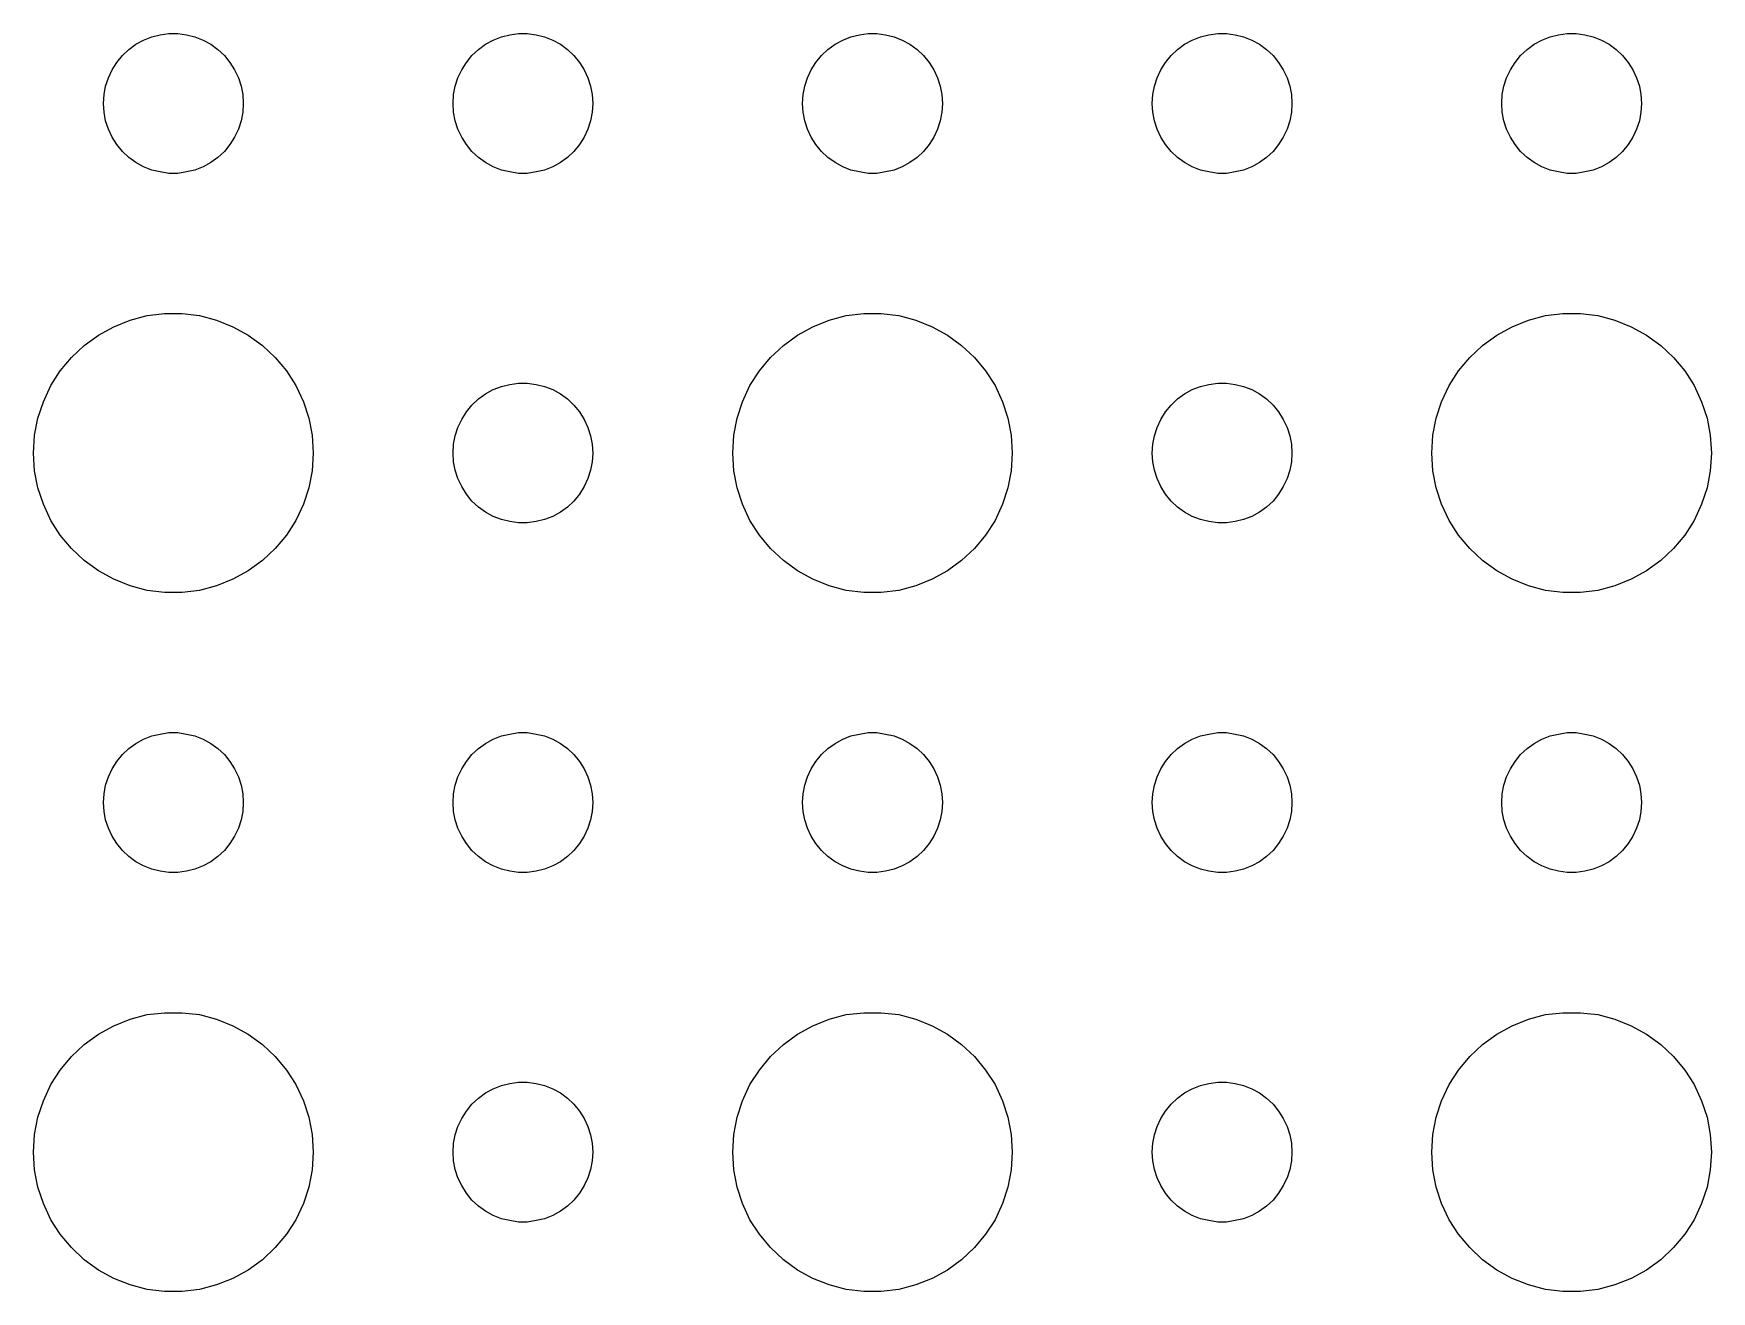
# Model space of a CAD drawing. Header units: metres. Extents: x -134 to 134, y 518 to 1078.
# Drawn here: x 64.5 to 100.5, y 1023.01 to 1050 of the extents above; entities that cross this region are included whole.
import ezdxf

# ---------------------------------------------------------------- set-up
doc = ezdxf.new("R2010")
doc.units = ezdxf.units.M

msp = doc.modelspace()

# ---------------------------------------------------------------- linework, layer by layer
for p, q in [((66.5439, 1049.66), (66.6963, 1049.77)), ((66.6963, 1049.77), (66.8613, 1049.86)), ((66.8613, 1049.86), (67.0365, 1049.93)), ((67.0365, 1049.93), (67.2189, 1049.97)), ((67.2189, 1049.97), (67.4058, 1050)), ((67.4058, 1050), (67.5942, 1050)), ((67.5942, 1050), (67.7811, 1049.97)), ((67.7811, 1049.97), (67.9635, 1049.93)), ((67.9635, 1049.93), (68.1387, 1049.86)), ((68.1387, 1049.86), (68.3037, 1049.77)), ((68.3037, 1049.77), (68.4561, 1049.66)), ((74.0439, 1049.66), (74.1963, 1049.77)), ((74.1963, 1049.77), (74.3613, 1049.86)), ((74.3613, 1049.86), (74.5365, 1049.93)), ((74.5365, 1049.93), (74.7189, 1049.97)), ((74.7189, 1049.97), (74.9058, 1050)), ((74.9058, 1050), (75.0942, 1050)), ((75.0942, 1050), (75.2811, 1049.97)), ((75.2811, 1049.97), (75.4635, 1049.93)), ((75.4635, 1049.93), (75.6387, 1049.86)), ((75.6387, 1049.86), (75.8037, 1049.77)), ((75.8037, 1049.77), (75.9561, 1049.66)), ((81.5439, 1049.66), (81.6963, 1049.77)), ((81.6963, 1049.77), (81.8613, 1049.86)), ((81.8613, 1049.86), (82.0365, 1049.93)), ((82.0365, 1049.93), (82.2189, 1049.97)), ((82.2189, 1049.97), (82.4058, 1050)), ((82.4058, 1050), (82.5942, 1050)), ((82.5942, 1050), (82.7811, 1049.97)), ((82.7811, 1049.97), (82.9635, 1049.93)), ((82.9635, 1049.93), (83.1387, 1049.86)), ((83.1387, 1049.86), (83.3037, 1049.77)), ((83.3037, 1049.77), (83.4561, 1049.66)), ((89.0439, 1049.66), (89.1963, 1049.77)), ((89.1963, 1049.77), (89.3613, 1049.86)), ((89.3613, 1049.86), (89.5365, 1049.93)), ((89.5365, 1049.93), (89.7189, 1049.97)), ((89.7189, 1049.97), (89.9058, 1050)), ((89.9058, 1050), (90.0942, 1050)), ((90.0942, 1050), (90.2811, 1049.97)), ((90.2811, 1049.97), (90.4635, 1049.93)), ((90.4635, 1049.93), (90.6387, 1049.86)), ((90.6387, 1049.86), (90.8037, 1049.77)), ((90.8037, 1049.77), (90.9561, 1049.66)), ((96.5439, 1049.66), (96.6963, 1049.77)), ((96.6963, 1049.77), (96.8613, 1049.86)), ((96.8613, 1049.86), (97.0365, 1049.93)), ((97.0365, 1049.93), (97.2189, 1049.97)), ((97.2189, 1049.97), (97.4058, 1050)), ((97.4058, 1050), (97.5942, 1050)), ((97.5942, 1050), (97.7811, 1049.97)), ((97.7811, 1049.97), (97.9635, 1049.93)), ((97.9635, 1049.93), (98.1387, 1049.86)), ((98.1387, 1049.86), (98.3037, 1049.77)), ((98.3037, 1049.77), (98.4561, 1049.66)), ((66.2865, 1049.38), (66.4065, 1049.53)), ((66.4065, 1049.53), (66.5439, 1049.66)), ((68.4561, 1049.66), (68.5934, 1049.53)), ((68.5934, 1049.53), (68.7135, 1049.38)), ((73.7865, 1049.38), (73.9065, 1049.53)), ((73.9065, 1049.53), (74.0439, 1049.66)), ((75.9561, 1049.66), (76.0934, 1049.53)), ((76.0934, 1049.53), (76.2135, 1049.38)), ((81.2865, 1049.38), (81.4065, 1049.53)), ((81.4065, 1049.53), (81.5439, 1049.66)), ((83.4561, 1049.66), (83.5934, 1049.53)), ((83.5934, 1049.53), (83.7135, 1049.38)), ((88.7865, 1049.38), (88.9065, 1049.53)), ((88.9065, 1049.53), (89.0439, 1049.66)), ((90.9561, 1049.66), (91.0934, 1049.53)), ((91.0934, 1049.53), (91.2135, 1049.38)), ((96.2865, 1049.38), (96.4065, 1049.53)), ((96.4065, 1049.53), (96.5439, 1049.66)), ((98.4561, 1049.66), (98.5934, 1049.53)), ((98.5934, 1049.53), (98.7135, 1049.38)), ((66.0471, 1048.87), (66.1053, 1049.05)), ((66.1053, 1049.05), (66.1855, 1049.22)), ((66.1855, 1049.22), (66.2865, 1049.38)), ((68.7135, 1049.38), (68.8145, 1049.22)), ((68.8145, 1049.22), (68.8947, 1049.05)), ((68.8947, 1049.05), (68.9529, 1048.87)), ((73.5471, 1048.87), (73.6053, 1049.05)), ((73.6053, 1049.05), (73.6855, 1049.22)), ((73.6855, 1049.22), (73.7865, 1049.38)), ((76.2135, 1049.38), (76.3145, 1049.22)), ((76.3145, 1049.22), (76.3947, 1049.05)), ((76.3947, 1049.05), (76.4529, 1048.87)), ((81.0471, 1048.87), (81.1053, 1049.05)), ((81.1053, 1049.05), (81.1855, 1049.22)), ((81.1855, 1049.22), (81.2865, 1049.38)), ((83.7135, 1049.38), (83.8145, 1049.22)), ((83.8145, 1049.22), (83.8947, 1049.05)), ((83.8947, 1049.05), (83.9529, 1048.87)), ((88.5471, 1048.87), (88.6053, 1049.05)), ((88.6053, 1049.05), (88.6855, 1049.22)), ((88.6855, 1049.22), (88.7865, 1049.38)), ((91.2135, 1049.38), (91.3145, 1049.22)), ((91.3145, 1049.22), (91.3947, 1049.05)), ((91.3947, 1049.05), (91.4529, 1048.87)), ((96.0471, 1048.87), (96.1053, 1049.05)), ((96.1053, 1049.05), (96.1855, 1049.22)), ((96.1855, 1049.22), (96.2865, 1049.38)), ((98.7135, 1049.38), (98.8145, 1049.22)), ((98.8145, 1049.22), (98.8947, 1049.05)), ((98.8947, 1049.05), (98.9529, 1048.87)), ((66, 1048.5), (66.0118, 1048.69)), ((66.0118, 1048.69), (66.0471, 1048.87)), ((68.9529, 1048.87), (68.9882, 1048.69)), ((68.9882, 1048.69), (69, 1048.5)), ((73.5, 1048.5), (73.5118, 1048.69)), ((73.5118, 1048.69), (73.5471, 1048.87)), ((76.4529, 1048.87), (76.4882, 1048.69)), ((76.4882, 1048.69), (76.5, 1048.5)), ((81, 1048.5), (81.0118, 1048.69)), ((81.0118, 1048.69), (81.0471, 1048.87)), ((83.9529, 1048.87), (83.9882, 1048.69)), ((83.9882, 1048.69), (84, 1048.5)), ((88.5, 1048.5), (88.5118, 1048.69)), ((88.5118, 1048.69), (88.5471, 1048.87)), ((91.4529, 1048.87), (91.4882, 1048.69)), ((91.4882, 1048.69), (91.5, 1048.5)), ((96, 1048.5), (96.0118, 1048.69)), ((96.0118, 1048.69), (96.0471, 1048.87)), ((98.9529, 1048.87), (98.9882, 1048.69)), ((98.9882, 1048.69), (99, 1048.5)), ((66.0118, 1048.31), (66, 1048.5)), ((69, 1048.5), (68.9882, 1048.31)), ((73.5118, 1048.31), (73.5, 1048.5)), ((76.5, 1048.5), (76.4882, 1048.31)), ((81.0118, 1048.31), (81, 1048.5)), ((84, 1048.5), (83.9882, 1048.31)), ((88.5118, 1048.31), (88.5, 1048.5)), ((91.5, 1048.5), (91.4882, 1048.31)), ((96.0118, 1048.31), (96, 1048.5)), ((99, 1048.5), (98.9882, 1048.31)), ((66.0471, 1048.13), (66.0118, 1048.31)), ((66.1053, 1047.95), (66.0471, 1048.13)), ((68.9529, 1048.13), (68.8947, 1047.95)), ((68.9882, 1048.31), (68.9529, 1048.13)), ((73.5471, 1048.13), (73.5118, 1048.31)), ((73.6053, 1047.95), (73.5471, 1048.13)), ((76.4529, 1048.13), (76.3947, 1047.95)), ((76.4882, 1048.31), (76.4529, 1048.13)), ((81.0471, 1048.13), (81.0118, 1048.31)), ((81.1053, 1047.95), (81.0471, 1048.13)), ((83.9529, 1048.13), (83.8947, 1047.95)), ((83.9882, 1048.31), (83.9529, 1048.13)), ((88.5471, 1048.13), (88.5118, 1048.31)), ((88.6053, 1047.95), (88.5471, 1048.13)), ((91.4529, 1048.13), (91.3947, 1047.95)), ((91.4882, 1048.31), (91.4529, 1048.13)), ((96.0471, 1048.13), (96.0118, 1048.31)), ((96.1053, 1047.95), (96.0471, 1048.13)), ((98.9529, 1048.13), (98.8947, 1047.95)), ((98.9882, 1048.31), (98.9529, 1048.13)), ((66.1855, 1047.78), (66.1053, 1047.95)), ((66.2865, 1047.62), (66.1855, 1047.78)), ((66.4065, 1047.47), (66.2865, 1047.62)), ((68.7135, 1047.62), (68.5934, 1047.47)), ((68.8145, 1047.78), (68.7135, 1047.62)), ((68.8947, 1047.95), (68.8145, 1047.78)), ((73.6855, 1047.78), (73.6053, 1047.95)), ((73.7865, 1047.62), (73.6855, 1047.78)), ((73.9065, 1047.47), (73.7865, 1047.62)), ((76.2135, 1047.62), (76.0934, 1047.47)), ((76.3145, 1047.78), (76.2135, 1047.62)), ((76.3947, 1047.95), (76.3145, 1047.78)), ((81.1855, 1047.78), (81.1053, 1047.95)), ((81.2865, 1047.62), (81.1855, 1047.78)), ((81.4065, 1047.47), (81.2865, 1047.62)), ((83.7135, 1047.62), (83.5934, 1047.47)), ((83.8145, 1047.78), (83.7135, 1047.62)), ((83.8947, 1047.95), (83.8145, 1047.78)), ((88.6855, 1047.78), (88.6053, 1047.95)), ((88.7865, 1047.62), (88.6855, 1047.78)), ((88.9065, 1047.47), (88.7865, 1047.62)), ((91.2135, 1047.62), (91.0934, 1047.47)), ((91.3145, 1047.78), (91.2135, 1047.62)), ((91.3947, 1047.95), (91.3145, 1047.78)), ((96.1855, 1047.78), (96.1053, 1047.95)), ((96.2865, 1047.62), (96.1855, 1047.78)), ((96.4065, 1047.47), (96.2865, 1047.62)), ((98.7135, 1047.62), (98.5934, 1047.47)), ((98.8145, 1047.78), (98.7135, 1047.62)), ((98.8947, 1047.95), (98.8145, 1047.78)), ((66.5439, 1047.34), (66.4065, 1047.47)), ((66.6963, 1047.23), (66.5439, 1047.34)), ((68.4561, 1047.34), (68.3037, 1047.23)), ((68.5934, 1047.47), (68.4561, 1047.34)), ((74.0439, 1047.34), (73.9065, 1047.47)), ((74.1963, 1047.23), (74.0439, 1047.34)), ((75.9561, 1047.34), (75.8037, 1047.23)), ((76.0934, 1047.47), (75.9561, 1047.34)), ((81.5439, 1047.34), (81.4065, 1047.47)), ((81.6963, 1047.23), (81.5439, 1047.34)), ((83.4561, 1047.34), (83.3037, 1047.23)), ((83.5934, 1047.47), (83.4561, 1047.34)), ((89.0439, 1047.34), (88.9065, 1047.47)), ((89.1963, 1047.23), (89.0439, 1047.34)), ((90.9561, 1047.34), (90.8037, 1047.23)), ((91.0934, 1047.47), (90.9561, 1047.34)), ((96.5439, 1047.34), (96.4065, 1047.47)), ((96.6963, 1047.23), (96.5439, 1047.34)), ((98.4561, 1047.34), (98.3037, 1047.23)), ((98.5934, 1047.47), (98.4561, 1047.34)), ((66.8613, 1047.14), (66.6963, 1047.23)), ((67.0365, 1047.07), (66.8613, 1047.14)), ((67.2189, 1047.03), (67.0365, 1047.07)), ((67.4058, 1047), (67.2189, 1047.03)), ((67.5942, 1047), (67.4058, 1047)), ((67.7811, 1047.03), (67.5942, 1047)), ((67.9635, 1047.07), (67.7811, 1047.03)), ((68.1387, 1047.14), (67.9635, 1047.07)), ((68.3037, 1047.23), (68.1387, 1047.14)), ((74.3613, 1047.14), (74.1963, 1047.23)), ((74.5365, 1047.07), (74.3613, 1047.14)), ((74.7189, 1047.03), (74.5365, 1047.07)), ((74.9058, 1047), (74.7189, 1047.03)), ((75.0942, 1047), (74.9058, 1047)), ((75.2811, 1047.03), (75.0942, 1047)), ((75.4635, 1047.07), (75.2811, 1047.03)), ((75.6387, 1047.14), (75.4635, 1047.07)), ((75.8037, 1047.23), (75.6387, 1047.14)), ((81.8613, 1047.14), (81.6963, 1047.23)), ((82.0365, 1047.07), (81.8613, 1047.14)), ((82.2189, 1047.03), (82.0365, 1047.07)), ((82.4058, 1047), (82.2189, 1047.03)), ((82.5942, 1047), (82.4058, 1047)), ((82.7811, 1047.03), (82.5942, 1047)), ((82.9635, 1047.07), (82.7811, 1047.03)), ((83.1387, 1047.14), (82.9635, 1047.07)), ((83.3037, 1047.23), (83.1387, 1047.14)), ((89.3613, 1047.14), (89.1963, 1047.23)), ((89.5365, 1047.07), (89.3613, 1047.14)), ((89.7189, 1047.03), (89.5365, 1047.07)), ((89.9058, 1047), (89.7189, 1047.03)), ((90.0942, 1047), (89.9058, 1047)), ((90.2811, 1047.03), (90.0942, 1047)), ((90.4635, 1047.07), (90.2811, 1047.03)), ((90.6387, 1047.14), (90.4635, 1047.07)), ((90.8037, 1047.23), (90.6387, 1047.14)), ((96.8613, 1047.14), (96.6963, 1047.23)), ((97.0365, 1047.07), (96.8613, 1047.14)), ((97.2189, 1047.03), (97.0365, 1047.07)), ((97.4058, 1047), (97.2189, 1047.03)), ((97.5942, 1047), (97.4058, 1047)), ((97.7811, 1047.03), (97.5942, 1047)), ((97.9635, 1047.07), (97.7811, 1047.03)), ((98.1387, 1047.14), (97.9635, 1047.07)), ((98.3037, 1047.23), (98.1387, 1047.14)), ((65.8925, 1043.53), (66.2227, 1043.71)), ((66.2227, 1043.71), (66.573, 1043.85)), ((66.573, 1043.85), (66.9379, 1043.95)), ((66.9379, 1043.95), (67.3116, 1043.99)), ((67.3116, 1043.99), (67.6884, 1043.99)), ((67.6884, 1043.99), (68.0621, 1043.95)), ((68.0621, 1043.95), (68.427, 1043.85)), ((68.427, 1043.85), (68.7773, 1043.71)), ((68.7773, 1043.71), (69.1075, 1043.53)), ((80.8925, 1043.53), (81.2227, 1043.71)), ((81.2227, 1043.71), (81.573, 1043.85)), ((81.573, 1043.85), (81.9379, 1043.95)), ((81.9379, 1043.95), (82.3116, 1043.99)), ((82.3116, 1043.99), (82.6884, 1043.99)), ((82.6884, 1043.99), (83.0621, 1043.95)), ((83.0621, 1043.95), (83.427, 1043.85)), ((83.427, 1043.85), (83.7773, 1043.71)), ((83.7773, 1043.71), (84.1075, 1043.53)), ((95.8925, 1043.53), (96.2227, 1043.71)), ((96.2227, 1043.71), (96.573, 1043.85)), ((96.573, 1043.85), (96.9379, 1043.95)), ((96.9379, 1043.95), (97.3116, 1043.99)), ((97.3116, 1043.99), (97.6884, 1043.99)), ((97.6884, 1043.99), (98.0621, 1043.95)), ((98.0621, 1043.95), (98.427, 1043.85)), ((98.427, 1043.85), (98.7773, 1043.71)), ((98.7773, 1043.71), (99.1075, 1043.53)), ((65.3131, 1043.05), (65.5877, 1043.31)), ((65.5877, 1043.31), (65.8925, 1043.53)), ((69.1075, 1043.53), (69.4123, 1043.31)), ((69.4123, 1043.31), (69.6869, 1043.05)), ((80.3131, 1043.05), (80.5877, 1043.31)), ((80.5877, 1043.31), (80.8925, 1043.53)), ((84.1075, 1043.53), (84.4123, 1043.31)), ((84.4123, 1043.31), (84.6869, 1043.05)), ((95.3131, 1043.05), (95.5877, 1043.31)), ((95.5877, 1043.31), (95.8925, 1043.53)), ((99.1075, 1043.53), (99.4123, 1043.31)), ((99.4123, 1043.31), (99.6869, 1043.05)), ((65.073, 1042.76), (65.3131, 1043.05)), ((69.6869, 1043.05), (69.927, 1042.76)), ((80.073, 1042.76), (80.3131, 1043.05)), ((84.6869, 1043.05), (84.927, 1042.76)), ((95.073, 1042.76), (95.3131, 1043.05)), ((99.6869, 1043.05), (99.927, 1042.76)), ((64.8711, 1042.45), (65.073, 1042.76)), ((69.927, 1042.76), (70.1289, 1042.45)), ((79.8711, 1042.45), (80.073, 1042.76)), ((84.927, 1042.76), (85.1289, 1042.45)), ((94.8711, 1042.45), (95.073, 1042.76)), ((99.927, 1042.76), (100.129, 1042.45)), ((64.7107, 1042.1), (64.8711, 1042.45)), ((70.1289, 1042.45), (70.2893, 1042.1)), ((74.0439, 1042.16), (74.1963, 1042.27)), ((74.1963, 1042.27), (74.3613, 1042.36)), ((74.3613, 1042.36), (74.5365, 1042.43)), ((74.5365, 1042.43), (74.7189, 1042.47)), ((74.7189, 1042.47), (74.9058, 1042.5)), ((74.9058, 1042.5), (75.0942, 1042.5)), ((75.0942, 1042.5), (75.2811, 1042.47)), ((75.2811, 1042.47), (75.4635, 1042.43)), ((75.4635, 1042.43), (75.6387, 1042.36)), ((75.6387, 1042.36), (75.8037, 1042.27)), ((75.8037, 1042.27), (75.9561, 1042.16)), ((79.7107, 1042.1), (79.8711, 1042.45)), ((85.1289, 1042.45), (85.2893, 1042.1)), ((89.0439, 1042.16), (89.1963, 1042.27)), ((89.1963, 1042.27), (89.3613, 1042.36)), ((89.3613, 1042.36), (89.5365, 1042.43)), ((89.5365, 1042.43), (89.7189, 1042.47)), ((89.7189, 1042.47), (89.9058, 1042.5)), ((89.9058, 1042.5), (90.0942, 1042.5)), ((90.0942, 1042.5), (90.2811, 1042.47)), ((90.2811, 1042.47), (90.4635, 1042.43)), ((90.4635, 1042.43), (90.6387, 1042.36)), ((90.6387, 1042.36), (90.8037, 1042.27)), ((90.8037, 1042.27), (90.9561, 1042.16)), ((94.7107, 1042.1), (94.8711, 1042.45)), ((100.129, 1042.45), (100.289, 1042.1)), ((64.5943, 1041.75), (64.7107, 1042.1)), ((70.2893, 1042.1), (70.4057, 1041.75)), ((73.6855, 1041.72), (73.7865, 1041.88)), ((73.7865, 1041.88), (73.9065, 1042.03)), ((73.9065, 1042.03), (74.0439, 1042.16)), ((75.9561, 1042.16), (76.0934, 1042.03)), ((76.0934, 1042.03), (76.2135, 1041.88)), ((76.2135, 1041.88), (76.3145, 1041.72)), ((79.5943, 1041.75), (79.7107, 1042.1)), ((85.2893, 1042.1), (85.4057, 1041.75)), ((88.6855, 1041.72), (88.7865, 1041.88)), ((88.7865, 1041.88), (88.9065, 1042.03)), ((88.9065, 1042.03), (89.0439, 1042.16)), ((90.9561, 1042.16), (91.0934, 1042.03)), ((91.0934, 1042.03), (91.2135, 1041.88)), ((91.2135, 1041.88), (91.3145, 1041.72)), ((94.5943, 1041.75), (94.7107, 1042.1)), ((100.289, 1042.1), (100.406, 1041.75)), ((64.5237, 1041.38), (64.5943, 1041.75)), ((70.4057, 1041.75), (70.4763, 1041.38)), ((73.5471, 1041.37), (73.6053, 1041.55)), ((73.6053, 1041.55), (73.6855, 1041.72)), ((76.3145, 1041.72), (76.3947, 1041.55)), ((76.3947, 1041.55), (76.4529, 1041.37)), ((79.5237, 1041.38), (79.5943, 1041.75)), ((85.4057, 1041.75), (85.4763, 1041.38)), ((88.5471, 1041.37), (88.6053, 1041.55)), ((88.6053, 1041.55), (88.6855, 1041.72)), ((91.3145, 1041.72), (91.3947, 1041.55)), ((91.3947, 1041.55), (91.4529, 1041.37)), ((94.5237, 1041.38), (94.5943, 1041.75)), ((100.406, 1041.75), (100.476, 1041.38)), ((64.5, 1041), (64.5237, 1041.38)), ((70.4763, 1041.38), (70.5, 1041)), ((73.5, 1041), (73.5118, 1041.19)), ((73.5118, 1041.19), (73.5471, 1041.37)), ((76.4529, 1041.37), (76.4882, 1041.19)), ((76.4882, 1041.19), (76.5, 1041)), ((79.5, 1041), (79.5237, 1041.38)), ((85.4763, 1041.38), (85.5, 1041)), ((88.5, 1041), (88.5118, 1041.19)), ((88.5118, 1041.19), (88.5471, 1041.37)), ((91.4529, 1041.37), (91.4882, 1041.19)), ((91.4882, 1041.19), (91.5, 1041)), ((94.5, 1041), (94.5237, 1041.38)), ((100.476, 1041.38), (100.5, 1041)), ((64.5237, 1040.62), (64.5, 1041)), ((70.5, 1041), (70.4763, 1040.62)), ((73.5118, 1040.81), (73.5, 1041)), ((73.5471, 1040.63), (73.5118, 1040.81)), ((76.4882, 1040.81), (76.4529, 1040.63)), ((76.5, 1041), (76.4882, 1040.81)), ((79.5237, 1040.62), (79.5, 1041)), ((85.5, 1041), (85.4763, 1040.62)), ((88.5118, 1040.81), (88.5, 1041)), ((88.5471, 1040.63), (88.5118, 1040.81)), ((91.4882, 1040.81), (91.4529, 1040.63)), ((91.5, 1041), (91.4882, 1040.81)), ((94.5237, 1040.62), (94.5, 1041)), ((100.5, 1041), (100.476, 1040.62)), ((64.5943, 1040.25), (64.5237, 1040.62)), ((70.4763, 1040.62), (70.4057, 1040.25)), ((73.6053, 1040.45), (73.5471, 1040.63)), ((73.6855, 1040.28), (73.6053, 1040.45)), ((76.3947, 1040.45), (76.3145, 1040.28)), ((76.4529, 1040.63), (76.3947, 1040.45)), ((79.5943, 1040.25), (79.5237, 1040.62)), ((85.4763, 1040.62), (85.4057, 1040.25)), ((88.6053, 1040.45), (88.5471, 1040.63)), ((88.6855, 1040.28), (88.6053, 1040.45)), ((91.3947, 1040.45), (91.3145, 1040.28)), ((91.4529, 1040.63), (91.3947, 1040.45)), ((94.5943, 1040.25), (94.5237, 1040.62)), ((100.476, 1040.62), (100.406, 1040.25)), ((64.7107, 1039.9), (64.5943, 1040.25)), ((70.4057, 1040.25), (70.2893, 1039.9)), ((73.7865, 1040.12), (73.6855, 1040.28)), ((73.9065, 1039.97), (73.7865, 1040.12)), ((76.2135, 1040.12), (76.0934, 1039.97)), ((76.3145, 1040.28), (76.2135, 1040.12)), ((79.7107, 1039.9), (79.5943, 1040.25)), ((85.4057, 1040.25), (85.2893, 1039.9)), ((88.7865, 1040.12), (88.6855, 1040.28)), ((88.9065, 1039.97), (88.7865, 1040.12)), ((91.2135, 1040.12), (91.0934, 1039.97)), ((91.3145, 1040.28), (91.2135, 1040.12)), ((94.7107, 1039.9), (94.5943, 1040.25)), ((100.406, 1040.25), (100.289, 1039.9)), ((64.8711, 1039.55), (64.7107, 1039.9)), ((70.2893, 1039.9), (70.1289, 1039.55)), ((74.0439, 1039.84), (73.9065, 1039.97)), ((74.1963, 1039.73), (74.0439, 1039.84)), ((74.3613, 1039.64), (74.1963, 1039.73)), ((75.8037, 1039.73), (75.6387, 1039.64)), ((75.9561, 1039.84), (75.8037, 1039.73)), ((76.0934, 1039.97), (75.9561, 1039.84)), ((79.8711, 1039.55), (79.7107, 1039.9)), ((85.2893, 1039.9), (85.1289, 1039.55)), ((89.0439, 1039.84), (88.9065, 1039.97)), ((89.1963, 1039.73), (89.0439, 1039.84)), ((89.3613, 1039.64), (89.1963, 1039.73)), ((90.8037, 1039.73), (90.6387, 1039.64)), ((90.9561, 1039.84), (90.8037, 1039.73)), ((91.0934, 1039.97), (90.9561, 1039.84)), ((94.8711, 1039.55), (94.7107, 1039.9)), ((100.289, 1039.9), (100.129, 1039.55)), ((65.073, 1039.24), (64.8711, 1039.55)), ((70.1289, 1039.55), (69.927, 1039.24)), ((74.5365, 1039.57), (74.3613, 1039.64)), ((74.7189, 1039.53), (74.5365, 1039.57)), ((74.9058, 1039.5), (74.7189, 1039.53)), ((75.0942, 1039.5), (74.9058, 1039.5)), ((75.2811, 1039.53), (75.0942, 1039.5)), ((75.4635, 1039.57), (75.2811, 1039.53)), ((75.6387, 1039.64), (75.4635, 1039.57)), ((80.073, 1039.24), (79.8711, 1039.55)), ((85.1289, 1039.55), (84.927, 1039.24)), ((89.5365, 1039.57), (89.3613, 1039.64)), ((89.7189, 1039.53), (89.5365, 1039.57)), ((89.9058, 1039.5), (89.7189, 1039.53)), ((90.0942, 1039.5), (89.9058, 1039.5)), ((90.2811, 1039.53), (90.0942, 1039.5)), ((90.4635, 1039.57), (90.2811, 1039.53)), ((90.6387, 1039.64), (90.4635, 1039.57)), ((95.073, 1039.24), (94.8711, 1039.55)), ((100.129, 1039.55), (99.927, 1039.24)), ((65.3131, 1038.95), (65.073, 1039.24)), ((69.927, 1039.24), (69.6869, 1038.95)), ((80.3131, 1038.95), (80.073, 1039.24)), ((84.927, 1039.24), (84.6869, 1038.95)), ((95.3131, 1038.95), (95.073, 1039.24)), ((99.927, 1039.24), (99.6869, 1038.95)), ((65.5877, 1038.69), (65.3131, 1038.95)), ((65.8925, 1038.47), (65.5877, 1038.69)), ((69.4123, 1038.69), (69.1075, 1038.47)), ((69.6869, 1038.95), (69.4123, 1038.69)), ((80.5877, 1038.69), (80.3131, 1038.95)), ((80.8925, 1038.47), (80.5877, 1038.69)), ((84.4123, 1038.69), (84.1075, 1038.47)), ((84.6869, 1038.95), (84.4123, 1038.69)), ((95.5877, 1038.69), (95.3131, 1038.95)), ((95.8925, 1038.47), (95.5877, 1038.69)), ((99.4123, 1038.69), (99.1075, 1038.47)), ((99.6869, 1038.95), (99.4123, 1038.69)), ((66.2227, 1038.29), (65.8925, 1038.47)), ((66.573, 1038.15), (66.2227, 1038.29)), ((68.7773, 1038.29), (68.427, 1038.15)), ((69.1075, 1038.47), (68.7773, 1038.29)), ((81.2227, 1038.29), (80.8925, 1038.47)), ((81.573, 1038.15), (81.2227, 1038.29)), ((83.7773, 1038.29), (83.427, 1038.15)), ((84.1075, 1038.47), (83.7773, 1038.29)), ((96.2227, 1038.29), (95.8925, 1038.47)), ((96.573, 1038.15), (96.2227, 1038.29)), ((98.7773, 1038.29), (98.427, 1038.15)), ((99.1075, 1038.47), (98.7773, 1038.29)), ((66.9379, 1038.05), (66.573, 1038.15)), ((67.3116, 1038.01), (66.9379, 1038.05)), ((67.6884, 1038.01), (67.3116, 1038.01)), ((68.0621, 1038.05), (67.6884, 1038.01)), ((68.427, 1038.15), (68.0621, 1038.05)), ((81.9379, 1038.05), (81.573, 1038.15)), ((82.3116, 1038.01), (81.9379, 1038.05)), ((82.6884, 1038.01), (82.3116, 1038.01)), ((83.0621, 1038.05), (82.6884, 1038.01)), ((83.427, 1038.15), (83.0621, 1038.05)), ((96.9379, 1038.05), (96.573, 1038.15)), ((97.3116, 1038.01), (96.9379, 1038.05)), ((97.6884, 1038.01), (97.3116, 1038.01)), ((98.0621, 1038.05), (97.6884, 1038.01)), ((98.427, 1038.15), (98.0621, 1038.05)), ((67.2189, 1034.97), (67.4058, 1035)), ((67.4058, 1035), (67.5942, 1035)), ((67.5942, 1035), (67.7811, 1034.97)), ((74.7189, 1034.97), (74.9058, 1035)), ((74.9058, 1035), (75.0942, 1035)), ((75.0942, 1035), (75.2811, 1034.97)), ((82.2189, 1034.97), (82.4058, 1035)), ((82.4058, 1035), (82.5942, 1035)), ((82.5942, 1035), (82.7811, 1034.97)), ((89.7189, 1034.97), (89.9058, 1035)), ((89.9058, 1035), (90.0942, 1035)), ((90.0942, 1035), (90.2811, 1034.97)), ((97.2189, 1034.97), (97.4058, 1035)), ((97.4058, 1035), (97.5942, 1035)), ((97.5942, 1035), (97.7811, 1034.97)), ((66.4065, 1034.53), (66.5439, 1034.66)), ((66.5439, 1034.66), (66.6963, 1034.77)), ((66.6963, 1034.77), (66.8613, 1034.86)), ((66.8613, 1034.86), (67.0365, 1034.93)), ((67.0365, 1034.93), (67.2189, 1034.97)), ((67.7811, 1034.97), (67.9635, 1034.93)), ((67.9635, 1034.93), (68.1387, 1034.86)), ((68.1387, 1034.86), (68.3037, 1034.77)), ((68.3037, 1034.77), (68.4561, 1034.66)), ((68.4561, 1034.66), (68.5934, 1034.53)), ((73.9065, 1034.53), (74.0439, 1034.66)), ((74.0439, 1034.66), (74.1963, 1034.77)), ((74.1963, 1034.77), (74.3613, 1034.86)), ((74.3613, 1034.86), (74.5365, 1034.93)), ((74.5365, 1034.93), (74.7189, 1034.97)), ((75.2811, 1034.97), (75.4635, 1034.93)), ((75.4635, 1034.93), (75.6387, 1034.86)), ((75.6387, 1034.86), (75.8037, 1034.77)), ((75.8037, 1034.77), (75.9561, 1034.66)), ((75.9561, 1034.66), (76.0934, 1034.53)), ((81.4065, 1034.53), (81.5439, 1034.66)), ((81.5439, 1034.66), (81.6963, 1034.77)), ((81.6963, 1034.77), (81.8613, 1034.86)), ((81.8613, 1034.86), (82.0365, 1034.93)), ((82.0365, 1034.93), (82.2189, 1034.97)), ((82.7811, 1034.97), (82.9635, 1034.93)), ((82.9635, 1034.93), (83.1387, 1034.86)), ((83.1387, 1034.86), (83.3037, 1034.77)), ((83.3037, 1034.77), (83.4561, 1034.66)), ((83.4561, 1034.66), (83.5934, 1034.53)), ((88.9065, 1034.53), (89.0439, 1034.66)), ((89.0439, 1034.66), (89.1963, 1034.77)), ((89.1963, 1034.77), (89.3613, 1034.86)), ((89.3613, 1034.86), (89.5365, 1034.93)), ((89.5365, 1034.93), (89.7189, 1034.97)), ((90.2811, 1034.97), (90.4635, 1034.93)), ((90.4635, 1034.93), (90.6387, 1034.86)), ((90.6387, 1034.86), (90.8037, 1034.77)), ((90.8037, 1034.77), (90.9561, 1034.66)), ((90.9561, 1034.66), (91.0934, 1034.53)), ((96.4065, 1034.53), (96.5439, 1034.66)), ((96.5439, 1034.66), (96.6963, 1034.77)), ((96.6963, 1034.77), (96.8613, 1034.86)), ((96.8613, 1034.86), (97.0365, 1034.93)), ((97.0365, 1034.93), (97.2189, 1034.97)), ((97.7811, 1034.97), (97.9635, 1034.93)), ((97.9635, 1034.93), (98.1387, 1034.86)), ((98.1387, 1034.86), (98.3037, 1034.77)), ((98.3037, 1034.77), (98.4561, 1034.66)), ((98.4561, 1034.66), (98.5934, 1034.53)), ((66.1855, 1034.22), (66.2865, 1034.38)), ((66.2865, 1034.38), (66.4065, 1034.53)), ((68.5934, 1034.53), (68.7135, 1034.38)), ((68.7135, 1034.38), (68.8145, 1034.22)), ((73.6855, 1034.22), (73.7865, 1034.38)), ((73.7865, 1034.38), (73.9065, 1034.53)), ((76.0934, 1034.53), (76.2135, 1034.38)), ((76.2135, 1034.38), (76.3145, 1034.22)), ((81.1855, 1034.22), (81.2865, 1034.38)), ((81.2865, 1034.38), (81.4065, 1034.53)), ((83.5934, 1034.53), (83.7135, 1034.38)), ((83.7135, 1034.38), (83.8145, 1034.22)), ((88.6855, 1034.22), (88.7865, 1034.38)), ((88.7865, 1034.38), (88.9065, 1034.53)), ((91.0934, 1034.53), (91.2135, 1034.38)), ((91.2135, 1034.38), (91.3145, 1034.22)), ((96.1855, 1034.22), (96.2865, 1034.38)), ((96.2865, 1034.38), (96.4065, 1034.53)), ((98.5934, 1034.53), (98.7135, 1034.38)), ((98.7135, 1034.38), (98.8145, 1034.22)), ((66.0471, 1033.87), (66.1053, 1034.05)), ((66.1053, 1034.05), (66.1855, 1034.22)), ((68.8145, 1034.22), (68.8947, 1034.05)), ((68.8947, 1034.05), (68.9529, 1033.87)), ((73.5471, 1033.87), (73.6053, 1034.05)), ((73.6053, 1034.05), (73.6855, 1034.22)), ((76.3145, 1034.22), (76.3947, 1034.05)), ((76.3947, 1034.05), (76.4529, 1033.87)), ((81.0471, 1033.87), (81.1053, 1034.05)), ((81.1053, 1034.05), (81.1855, 1034.22)), ((83.8145, 1034.22), (83.8947, 1034.05)), ((83.8947, 1034.05), (83.9529, 1033.87)), ((88.5471, 1033.87), (88.6053, 1034.05)), ((88.6053, 1034.05), (88.6855, 1034.22)), ((91.3145, 1034.22), (91.3947, 1034.05)), ((91.3947, 1034.05), (91.4529, 1033.87)), ((96.0471, 1033.87), (96.1053, 1034.05)), ((96.1053, 1034.05), (96.1855, 1034.22)), ((98.8145, 1034.22), (98.8947, 1034.05)), ((98.8947, 1034.05), (98.9529, 1033.87)), ((66, 1033.5), (66.0118, 1033.69)), ((66.0118, 1033.69), (66.0471, 1033.87)), ((68.9529, 1033.87), (68.9882, 1033.69)), ((68.9882, 1033.69), (69, 1033.5)), ((73.5, 1033.5), (73.5118, 1033.69)), ((73.5118, 1033.69), (73.5471, 1033.87)), ((76.4529, 1033.87), (76.4882, 1033.69)), ((76.4882, 1033.69), (76.5, 1033.5)), ((81, 1033.5), (81.0118, 1033.69)), ((81.0118, 1033.69), (81.0471, 1033.87)), ((83.9529, 1033.87), (83.9882, 1033.69)), ((83.9882, 1033.69), (84, 1033.5)), ((88.5, 1033.5), (88.5118, 1033.69)), ((88.5118, 1033.69), (88.5471, 1033.87)), ((91.4529, 1033.87), (91.4882, 1033.69)), ((91.4882, 1033.69), (91.5, 1033.5)), ((96, 1033.5), (96.0118, 1033.69)), ((96.0118, 1033.69), (96.0471, 1033.87)), ((98.9529, 1033.87), (98.9882, 1033.69)), ((98.9882, 1033.69), (99, 1033.5)), ((66.0118, 1033.31), (66, 1033.5)), ((66.0471, 1033.13), (66.0118, 1033.31)), ((68.9882, 1033.31), (68.9529, 1033.13)), ((69, 1033.5), (68.9882, 1033.31)), ((73.5118, 1033.31), (73.5, 1033.5)), ((73.5471, 1033.13), (73.5118, 1033.31)), ((76.4882, 1033.31), (76.4529, 1033.13)), ((76.5, 1033.5), (76.4882, 1033.31)), ((81.0118, 1033.31), (81, 1033.5)), ((81.0471, 1033.13), (81.0118, 1033.31)), ((83.9882, 1033.31), (83.9529, 1033.13)), ((84, 1033.5), (83.9882, 1033.31)), ((88.5118, 1033.31), (88.5, 1033.5)), ((88.5471, 1033.13), (88.5118, 1033.31)), ((91.4882, 1033.31), (91.4529, 1033.13)), ((91.5, 1033.5), (91.4882, 1033.31)), ((96.0118, 1033.31), (96, 1033.5)), ((96.0471, 1033.13), (96.0118, 1033.31)), ((98.9882, 1033.31), (98.9529, 1033.13)), ((99, 1033.5), (98.9882, 1033.31)), ((66.1053, 1032.95), (66.0471, 1033.13)), ((66.1855, 1032.78), (66.1053, 1032.95)), ((68.8947, 1032.95), (68.8145, 1032.78)), ((68.9529, 1033.13), (68.8947, 1032.95)), ((73.6053, 1032.95), (73.5471, 1033.13)), ((73.6855, 1032.78), (73.6053, 1032.95)), ((76.3947, 1032.95), (76.3145, 1032.78)), ((76.4529, 1033.13), (76.3947, 1032.95)), ((81.1053, 1032.95), (81.0471, 1033.13)), ((81.1855, 1032.78), (81.1053, 1032.95)), ((83.8947, 1032.95), (83.8145, 1032.78)), ((83.9529, 1033.13), (83.8947, 1032.95)), ((88.6053, 1032.95), (88.5471, 1033.13)), ((88.6855, 1032.78), (88.6053, 1032.95)), ((91.3947, 1032.95), (91.3145, 1032.78)), ((91.4529, 1033.13), (91.3947, 1032.95)), ((96.1053, 1032.95), (96.0471, 1033.13)), ((96.1855, 1032.78), (96.1053, 1032.95)), ((98.8947, 1032.95), (98.8145, 1032.78)), ((98.9529, 1033.13), (98.8947, 1032.95)), ((66.2865, 1032.62), (66.1855, 1032.78)), ((66.4065, 1032.47), (66.2865, 1032.62)), ((68.7135, 1032.62), (68.5934, 1032.47)), ((68.8145, 1032.78), (68.7135, 1032.62)), ((73.7865, 1032.62), (73.6855, 1032.78)), ((73.9065, 1032.47), (73.7865, 1032.62)), ((76.2135, 1032.62), (76.0934, 1032.47)), ((76.3145, 1032.78), (76.2135, 1032.62)), ((81.2865, 1032.62), (81.1855, 1032.78)), ((81.4065, 1032.47), (81.2865, 1032.62)), ((83.7135, 1032.62), (83.5934, 1032.47)), ((83.8145, 1032.78), (83.7135, 1032.62)), ((88.7865, 1032.62), (88.6855, 1032.78)), ((88.9065, 1032.47), (88.7865, 1032.62)), ((91.2135, 1032.62), (91.0934, 1032.47)), ((91.3145, 1032.78), (91.2135, 1032.62)), ((96.2865, 1032.62), (96.1855, 1032.78)), ((96.4065, 1032.47), (96.2865, 1032.62)), ((98.7135, 1032.62), (98.5934, 1032.47)), ((98.8145, 1032.78), (98.7135, 1032.62)), ((66.5439, 1032.34), (66.4065, 1032.47)), ((66.6963, 1032.23), (66.5439, 1032.34)), ((66.8613, 1032.14), (66.6963, 1032.23)), ((67.0365, 1032.07), (66.8613, 1032.14)), ((68.1387, 1032.14), (67.9635, 1032.07)), ((68.3037, 1032.23), (68.1387, 1032.14)), ((68.4561, 1032.34), (68.3037, 1032.23)), ((68.5934, 1032.47), (68.4561, 1032.34)), ((74.0439, 1032.34), (73.9065, 1032.47)), ((74.1963, 1032.23), (74.0439, 1032.34)), ((74.3613, 1032.14), (74.1963, 1032.23)), ((74.5365, 1032.07), (74.3613, 1032.14)), ((75.6387, 1032.14), (75.4635, 1032.07)), ((75.8037, 1032.23), (75.6387, 1032.14)), ((75.9561, 1032.34), (75.8037, 1032.23)), ((76.0934, 1032.47), (75.9561, 1032.34)), ((81.5439, 1032.34), (81.4065, 1032.47)), ((81.6963, 1032.23), (81.5439, 1032.34)), ((81.8613, 1032.14), (81.6963, 1032.23)), ((82.0365, 1032.07), (81.8613, 1032.14)), ((83.1387, 1032.14), (82.9635, 1032.07)), ((83.3037, 1032.23), (83.1387, 1032.14)), ((83.4561, 1032.34), (83.3037, 1032.23)), ((83.5934, 1032.47), (83.4561, 1032.34)), ((89.0439, 1032.34), (88.9065, 1032.47)), ((89.1963, 1032.23), (89.0439, 1032.34)), ((89.3613, 1032.14), (89.1963, 1032.23)), ((89.5365, 1032.07), (89.3613, 1032.14)), ((90.6387, 1032.14), (90.4635, 1032.07)), ((90.8037, 1032.23), (90.6387, 1032.14)), ((90.9561, 1032.34), (90.8037, 1032.23)), ((91.0934, 1032.47), (90.9561, 1032.34)), ((96.5439, 1032.34), (96.4065, 1032.47)), ((96.6963, 1032.23), (96.5439, 1032.34)), ((96.8613, 1032.14), (96.6963, 1032.23)), ((97.0365, 1032.07), (96.8613, 1032.14)), ((98.1387, 1032.14), (97.9635, 1032.07)), ((98.3037, 1032.23), (98.1387, 1032.14)), ((98.4561, 1032.34), (98.3037, 1032.23)), ((98.5934, 1032.47), (98.4561, 1032.34)), ((67.2189, 1032.03), (67.0365, 1032.07)), ((67.4058, 1032), (67.2189, 1032.03)), ((67.5942, 1032), (67.4058, 1032)), ((67.7811, 1032.03), (67.5942, 1032)), ((67.9635, 1032.07), (67.7811, 1032.03)), ((74.7189, 1032.03), (74.5365, 1032.07)), ((74.9058, 1032), (74.7189, 1032.03)), ((75.0942, 1032), (74.9058, 1032)), ((75.2811, 1032.03), (75.0942, 1032)), ((75.4635, 1032.07), (75.2811, 1032.03)), ((82.2189, 1032.03), (82.0365, 1032.07)), ((82.4058, 1032), (82.2189, 1032.03)), ((82.5942, 1032), (82.4058, 1032)), ((82.7811, 1032.03), (82.5942, 1032)), ((82.9635, 1032.07), (82.7811, 1032.03)), ((89.7189, 1032.03), (89.5365, 1032.07)), ((89.9058, 1032), (89.7189, 1032.03)), ((90.0942, 1032), (89.9058, 1032)), ((90.2811, 1032.03), (90.0942, 1032)), ((90.4635, 1032.07), (90.2811, 1032.03)), ((97.2189, 1032.03), (97.0365, 1032.07)), ((97.4058, 1032), (97.2189, 1032.03)), ((97.5942, 1032), (97.4058, 1032)), ((97.7811, 1032.03), (97.5942, 1032)), ((97.9635, 1032.07), (97.7811, 1032.03)), ((66.573, 1028.85), (66.9379, 1028.95)), ((66.9379, 1028.95), (67.3116, 1028.99)), ((67.3116, 1028.99), (67.6884, 1028.99)), ((67.6884, 1028.99), (68.0621, 1028.95)), ((68.0621, 1028.95), (68.427, 1028.85)), ((81.573, 1028.85), (81.9379, 1028.95)), ((81.9379, 1028.95), (82.3116, 1028.99)), ((82.3116, 1028.99), (82.6884, 1028.99)), ((82.6884, 1028.99), (83.0621, 1028.95)), ((83.0621, 1028.95), (83.427, 1028.85)), ((96.573, 1028.85), (96.9379, 1028.95)), ((96.9379, 1028.95), (97.3116, 1028.99)), ((97.3116, 1028.99), (97.6884, 1028.99)), ((97.6884, 1028.99), (98.0621, 1028.95)), ((98.0621, 1028.95), (98.427, 1028.85)), ((65.5877, 1028.31), (65.8925, 1028.53)), ((65.8925, 1028.53), (66.2227, 1028.71)), ((66.2227, 1028.71), (66.573, 1028.85)), ((68.427, 1028.85), (68.7773, 1028.71)), ((68.7773, 1028.71), (69.1075, 1028.53)), ((69.1075, 1028.53), (69.4123, 1028.31)), ((80.5877, 1028.31), (80.8925, 1028.53)), ((80.8925, 1028.53), (81.2227, 1028.71)), ((81.2227, 1028.71), (81.573, 1028.85)), ((83.427, 1028.85), (83.7773, 1028.71)), ((83.7773, 1028.71), (84.1075, 1028.53)), ((84.1075, 1028.53), (84.4123, 1028.31)), ((95.5877, 1028.31), (95.8925, 1028.53)), ((95.8925, 1028.53), (96.2227, 1028.71)), ((96.2227, 1028.71), (96.573, 1028.85)), ((98.427, 1028.85), (98.7773, 1028.71)), ((98.7773, 1028.71), (99.1075, 1028.53)), ((99.1075, 1028.53), (99.4123, 1028.31)), ((65.3131, 1028.05), (65.5877, 1028.31)), ((69.4123, 1028.31), (69.6869, 1028.05)), ((80.3131, 1028.05), (80.5877, 1028.31)), ((84.4123, 1028.31), (84.6869, 1028.05)), ((95.3131, 1028.05), (95.5877, 1028.31)), ((99.4123, 1028.31), (99.6869, 1028.05)), ((65.073, 1027.76), (65.3131, 1028.05)), ((69.6869, 1028.05), (69.927, 1027.76)), ((80.073, 1027.76), (80.3131, 1028.05)), ((84.6869, 1028.05), (84.927, 1027.76)), ((95.073, 1027.76), (95.3131, 1028.05)), ((99.6869, 1028.05), (99.927, 1027.76)), ((64.7107, 1027.1), (64.8711, 1027.45)), ((64.8711, 1027.45), (65.073, 1027.76)), ((69.927, 1027.76), (70.1289, 1027.45)), ((70.1289, 1027.45), (70.2893, 1027.1)), ((74.5365, 1027.43), (74.7189, 1027.47)), ((74.7189, 1027.47), (74.9058, 1027.5)), ((74.9058, 1027.5), (75.0942, 1027.5)), ((75.0942, 1027.5), (75.2811, 1027.47)), ((75.2811, 1027.47), (75.4635, 1027.43)), ((79.7107, 1027.1), (79.8711, 1027.45)), ((79.8711, 1027.45), (80.073, 1027.76)), ((84.927, 1027.76), (85.1289, 1027.45)), ((85.1289, 1027.45), (85.2893, 1027.1)), ((89.5365, 1027.43), (89.7189, 1027.47)), ((89.7189, 1027.47), (89.9058, 1027.5)), ((89.9058, 1027.5), (90.0942, 1027.5)), ((90.0942, 1027.5), (90.2811, 1027.47)), ((90.2811, 1027.47), (90.4635, 1027.43)), ((94.7107, 1027.1), (94.8711, 1027.45)), ((94.8711, 1027.45), (95.073, 1027.76)), ((99.927, 1027.76), (100.129, 1027.45)), ((100.129, 1027.45), (100.289, 1027.1)), ((64.5943, 1026.75), (64.7107, 1027.1)), ((70.2893, 1027.1), (70.4057, 1026.75)), ((73.9065, 1027.03), (74.0439, 1027.16)), ((74.0439, 1027.16), (74.1963, 1027.27)), ((74.1963, 1027.27), (74.3613, 1027.36)), ((74.3613, 1027.36), (74.5365, 1027.43)), ((75.4635, 1027.43), (75.6387, 1027.36)), ((75.6387, 1027.36), (75.8037, 1027.27)), ((75.8037, 1027.27), (75.9561, 1027.16)), ((75.9561, 1027.16), (76.0934, 1027.03)), ((79.5943, 1026.75), (79.7107, 1027.1)), ((85.2893, 1027.1), (85.4057, 1026.75)), ((88.9065, 1027.03), (89.0439, 1027.16)), ((89.0439, 1027.16), (89.1963, 1027.27)), ((89.1963, 1027.27), (89.3613, 1027.36)), ((89.3613, 1027.36), (89.5365, 1027.43)), ((90.4635, 1027.43), (90.6387, 1027.36)), ((90.6387, 1027.36), (90.8037, 1027.27)), ((90.8037, 1027.27), (90.9561, 1027.16)), ((90.9561, 1027.16), (91.0934, 1027.03)), ((94.5943, 1026.75), (94.7107, 1027.1)), ((100.289, 1027.1), (100.406, 1026.75)), ((64.5237, 1026.38), (64.5943, 1026.75)), ((70.4057, 1026.75), (70.4763, 1026.38)), ((73.6053, 1026.55), (73.6855, 1026.72)), ((73.6855, 1026.72), (73.7865, 1026.88)), ((73.7865, 1026.88), (73.9065, 1027.03)), ((76.0934, 1027.03), (76.2135, 1026.88)), ((76.2135, 1026.88), (76.3145, 1026.72)), ((76.3145, 1026.72), (76.3947, 1026.55)), ((79.5237, 1026.38), (79.5943, 1026.75)), ((85.4057, 1026.75), (85.4763, 1026.38)), ((88.6053, 1026.55), (88.6855, 1026.72)), ((88.6855, 1026.72), (88.7865, 1026.88)), ((88.7865, 1026.88), (88.9065, 1027.03)), ((91.0934, 1027.03), (91.2135, 1026.88)), ((91.2135, 1026.88), (91.3145, 1026.72)), ((91.3145, 1026.72), (91.3947, 1026.55)), ((94.5237, 1026.38), (94.5943, 1026.75)), ((100.406, 1026.75), (100.476, 1026.38)), ((64.5, 1026), (64.5237, 1026.38)), ((70.4763, 1026.38), (70.5, 1026)), ((73.5118, 1026.19), (73.5471, 1026.37)), ((73.5471, 1026.37), (73.6053, 1026.55)), ((76.3947, 1026.55), (76.4529, 1026.37)), ((76.4529, 1026.37), (76.4882, 1026.19)), ((79.5, 1026), (79.5237, 1026.38)), ((85.4763, 1026.38), (85.5, 1026)), ((88.5118, 1026.19), (88.5471, 1026.37)), ((88.5471, 1026.37), (88.6053, 1026.55)), ((91.3947, 1026.55), (91.4529, 1026.37)), ((91.4529, 1026.37), (91.4882, 1026.19)), ((94.5, 1026), (94.5237, 1026.38)), ((100.476, 1026.38), (100.5, 1026)), ((64.5237, 1025.62), (64.5, 1026)), ((70.5, 1026), (70.4763, 1025.62)), ((73.5, 1026), (73.5118, 1026.19)), ((73.5118, 1025.81), (73.5, 1026)), ((76.4882, 1026.19), (76.5, 1026)), ((76.5, 1026), (76.4882, 1025.81)), ((79.5237, 1025.62), (79.5, 1026)), ((85.5, 1026), (85.4763, 1025.62)), ((88.5, 1026), (88.5118, 1026.19)), ((88.5118, 1025.81), (88.5, 1026)), ((91.4882, 1026.19), (91.5, 1026)), ((91.5, 1026), (91.4882, 1025.81)), ((94.5237, 1025.62), (94.5, 1026)), ((100.5, 1026), (100.476, 1025.62)), ((73.5471, 1025.63), (73.5118, 1025.81)), ((76.4882, 1025.81), (76.4529, 1025.63)), ((88.5471, 1025.63), (88.5118, 1025.81)), ((91.4882, 1025.81), (91.4529, 1025.63)), ((64.5943, 1025.25), (64.5237, 1025.62)), ((70.4763, 1025.62), (70.4057, 1025.25)), ((73.6053, 1025.45), (73.5471, 1025.63)), ((73.6855, 1025.28), (73.6053, 1025.45)), ((73.7865, 1025.12), (73.6855, 1025.28)), ((76.3145, 1025.28), (76.2135, 1025.12)), ((76.3947, 1025.45), (76.3145, 1025.28)), ((76.4529, 1025.63), (76.3947, 1025.45)), ((79.5943, 1025.25), (79.5237, 1025.62)), ((85.4763, 1025.62), (85.4057, 1025.25)), ((88.6053, 1025.45), (88.5471, 1025.63)), ((88.6855, 1025.28), (88.6053, 1025.45)), ((88.7865, 1025.12), (88.6855, 1025.28)), ((91.3145, 1025.28), (91.2135, 1025.12)), ((91.3947, 1025.45), (91.3145, 1025.28)), ((91.4529, 1025.63), (91.3947, 1025.45)), ((94.5943, 1025.25), (94.5237, 1025.62)), ((100.476, 1025.62), (100.406, 1025.25)), ((64.7107, 1024.9), (64.5943, 1025.25)), ((70.4057, 1025.25), (70.2893, 1024.9)), ((73.9065, 1024.97), (73.7865, 1025.12)), ((74.0439, 1024.84), (73.9065, 1024.97)), ((76.0934, 1024.97), (75.9561, 1024.84)), ((76.2135, 1025.12), (76.0934, 1024.97)), ((79.7107, 1024.9), (79.5943, 1025.25)), ((85.4057, 1025.25), (85.2893, 1024.9)), ((88.9065, 1024.97), (88.7865, 1025.12)), ((89.0439, 1024.84), (88.9065, 1024.97)), ((91.0934, 1024.97), (90.9561, 1024.84)), ((91.2135, 1025.12), (91.0934, 1024.97)), ((94.7107, 1024.9), (94.5943, 1025.25)), ((100.406, 1025.25), (100.289, 1024.9)), ((64.8711, 1024.55), (64.7107, 1024.9)), ((70.2893, 1024.9), (70.1289, 1024.55)), ((74.1963, 1024.73), (74.0439, 1024.84)), ((74.3613, 1024.64), (74.1963, 1024.73)), ((74.5365, 1024.57), (74.3613, 1024.64)), ((74.7189, 1024.53), (74.5365, 1024.57)), ((75.4635, 1024.57), (75.2811, 1024.53)), ((75.6387, 1024.64), (75.4635, 1024.57)), ((75.8037, 1024.73), (75.6387, 1024.64)), ((75.9561, 1024.84), (75.8037, 1024.73)), ((79.8711, 1024.55), (79.7107, 1024.9)), ((85.2893, 1024.9), (85.1289, 1024.55)), ((89.1963, 1024.73), (89.0439, 1024.84)), ((89.3613, 1024.64), (89.1963, 1024.73)), ((89.5365, 1024.57), (89.3613, 1024.64)), ((89.7189, 1024.53), (89.5365, 1024.57)), ((90.4635, 1024.57), (90.2811, 1024.53)), ((90.6387, 1024.64), (90.4635, 1024.57)), ((90.8037, 1024.73), (90.6387, 1024.64)), ((90.9561, 1024.84), (90.8037, 1024.73)), ((94.8711, 1024.55), (94.7107, 1024.9)), ((100.289, 1024.9), (100.129, 1024.55)), ((65.073, 1024.24), (64.8711, 1024.55)), ((65.3131, 1023.95), (65.073, 1024.24)), ((69.927, 1024.24), (69.6869, 1023.95)), ((70.1289, 1024.55), (69.927, 1024.24)), ((74.9058, 1024.5), (74.7189, 1024.53)), ((75.0942, 1024.5), (74.9058, 1024.5)), ((75.2811, 1024.53), (75.0942, 1024.5)), ((80.073, 1024.24), (79.8711, 1024.55)), ((80.3131, 1023.95), (80.073, 1024.24)), ((84.927, 1024.24), (84.6869, 1023.95)), ((85.1289, 1024.55), (84.927, 1024.24)), ((89.9058, 1024.5), (89.7189, 1024.53)), ((90.0942, 1024.5), (89.9058, 1024.5)), ((90.2811, 1024.53), (90.0942, 1024.5)), ((95.073, 1024.24), (94.8711, 1024.55)), ((95.3131, 1023.95), (95.073, 1024.24)), ((99.927, 1024.24), (99.6869, 1023.95)), ((100.129, 1024.55), (99.927, 1024.24)), ((65.5877, 1023.69), (65.3131, 1023.95)), ((69.6869, 1023.95), (69.4123, 1023.69)), ((80.5877, 1023.69), (80.3131, 1023.95)), ((84.6869, 1023.95), (84.4123, 1023.69)), ((95.5877, 1023.69), (95.3131, 1023.95)), ((99.6869, 1023.95), (99.4123, 1023.69)), ((65.8925, 1023.47), (65.5877, 1023.69)), ((69.4123, 1023.69), (69.1075, 1023.47)), ((80.8925, 1023.47), (80.5877, 1023.69)), ((84.4123, 1023.69), (84.1075, 1023.47)), ((95.8925, 1023.47), (95.5877, 1023.69)), ((99.4123, 1023.69), (99.1075, 1023.47)), ((66.2227, 1023.29), (65.8925, 1023.47)), ((66.573, 1023.15), (66.2227, 1023.29)), ((66.9379, 1023.05), (66.573, 1023.15)), ((68.427, 1023.15), (68.0621, 1023.05)), ((68.7773, 1023.29), (68.427, 1023.15)), ((69.1075, 1023.47), (68.7773, 1023.29)), ((81.2227, 1023.29), (80.8925, 1023.47)), ((81.573, 1023.15), (81.2227, 1023.29)), ((81.9379, 1023.05), (81.573, 1023.15)), ((83.427, 1023.15), (83.0621, 1023.05)), ((83.7773, 1023.29), (83.427, 1023.15)), ((84.1075, 1023.47), (83.7773, 1023.29)), ((96.2227, 1023.29), (95.8925, 1023.47)), ((96.573, 1023.15), (96.2227, 1023.29)), ((96.9379, 1023.05), (96.573, 1023.15)), ((98.427, 1023.15), (98.0621, 1023.05)), ((98.7773, 1023.29), (98.427, 1023.15)), ((99.1075, 1023.47), (98.7773, 1023.29)), ((67.3116, 1023.01), (66.9379, 1023.05)), ((67.6884, 1023.01), (67.3116, 1023.01)), ((68.0621, 1023.05), (67.6884, 1023.01)), ((82.3116, 1023.01), (81.9379, 1023.05)), ((82.6884, 1023.01), (82.3116, 1023.01)), ((83.0621, 1023.05), (82.6884, 1023.01)), ((97.3116, 1023.01), (96.9379, 1023.05)), ((97.6884, 1023.01), (97.3116, 1023.01)), ((98.0621, 1023.05), (97.6884, 1023.01))]:
    msp.add_line(p, q)

doc.saveas('drawing.dxf')
